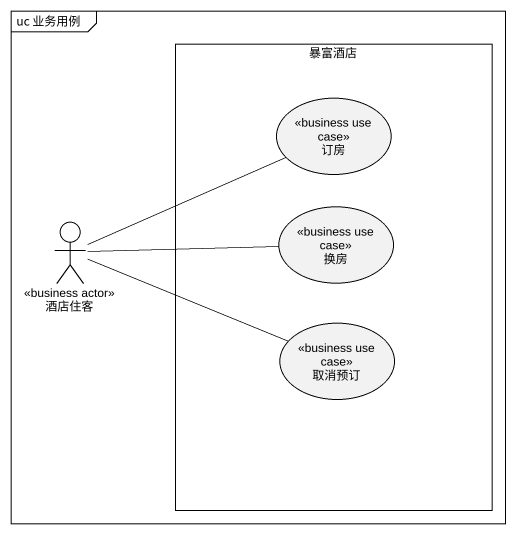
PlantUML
@startuml
mainframe uc 业务用例
rectangle 暴富酒店 {
  usecase 订房 <<business use case>>
  usecase 换房 <<business use case>>
  usecase 取消预订 <<business use case>>
}
actor 酒店住客 <<business actor>>
酒店住客 -right- 订房
酒店住客 -right- 换房
酒店住客 -right- 取消预订
@enduml
